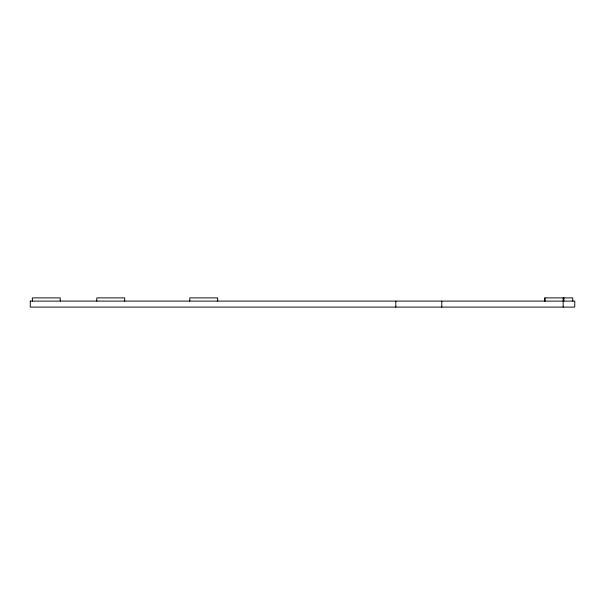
<?xml version="1.0" encoding="UTF-8"?>
<svg xmlns="http://www.w3.org/2000/svg" width="605" height="605" viewBox="0 0 605 605"><rect width="100%" height="100%" fill="white"/><g stroke="black" fill="none" stroke-linecap="round" stroke-linejoin="round"><path stroke-width="0.91" d="M189.773 301.101L189.788 297.902L217.702 297.902L217.687 301.101M30.25 301.101L563.164 301.101M563.648 301.101L574.75 301.101L574.75 307.098L30.25 307.098L30.295 301.101M572.754 301.101L572.754 297.902L544.81 297.902L544.81 301.101M563.898 297.902L563.898 301.101M563.164 297.902L563.164 307.098M544.84 297.902L544.84 301.101M441.794 301.101L441.794 307.098M395.844 301.101L395.844 307.098M124.713 301.101L124.713 297.902L96.792 297.902L96.792 301.101M60.258 301.101L60.258 297.902L32.345 297.902L32.345 301.101"/></g></svg>
